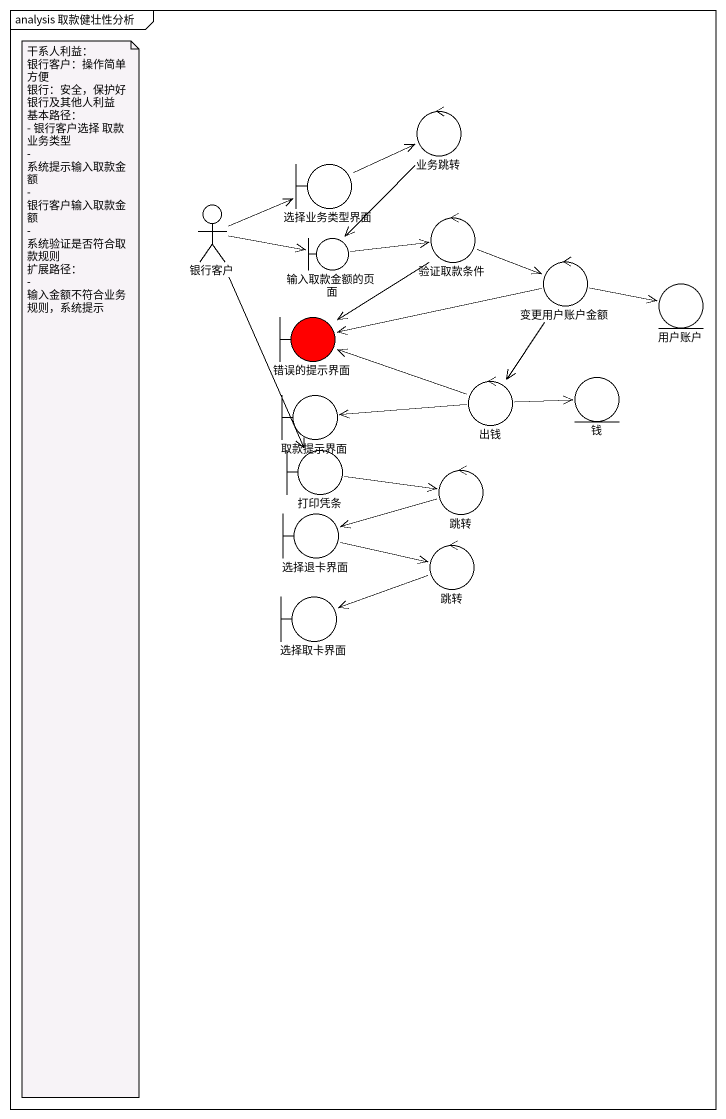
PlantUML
@startuml
mainframe analysis 取款健壮性分析
control 业务跳转
boundary 选择业务类型界面
actor 银行客户
boundary 输入取款金额的页面
control 验证取款条件
control 变更用户账户金额
entity 用户账户
boundary 错误的提示界面 #FF0000
boundary 取款提示界面
control 出钱
entity 钱
boundary 打印凭条
control 跳转
boundary 选择退卡界面
control "跳转" as 跳转_2
boundary 选择取卡界面
业务跳转 --> 输入取款金额的页面
选择业务类型界面 -right-> 业务跳转
银行客户 -right-> 选择业务类型界面
银行客户 -right-> 输入取款金额的页面
银行客户 --> 打印凭条
输入取款金额的页面 -right-> 验证取款条件
验证取款条件 -right-> 变更用户账户金额
验证取款条件 --> 错误的提示界面
变更用户账户金额 -right-> 用户账户
变更用户账户金额 -left-> 错误的提示界面
变更用户账户金额 --> 出钱
出钱 -left-> 错误的提示界面
出钱 -left-> 取款提示界面
出钱 -right-> 钱
打印凭条 -right-> 跳转
跳转 -left-> 选择退卡界面
选择退卡界面 -right-> 跳转_2
跳转_2 -left-> 选择取卡界面
note as N1
  干系人利益：
  银行客户：操作简单方便
  银行：安全，保护好银行及其他人利益
  基本路径：
  - 银行客户选择 取款 业务类型
  - 系统提示输入取款金额
  - 银行客户输入取款金额
  - 系统验证是否符合取款规则
  扩展路径：
  - 输入金额不符合业务规则，系统提示
end note
@enduml
